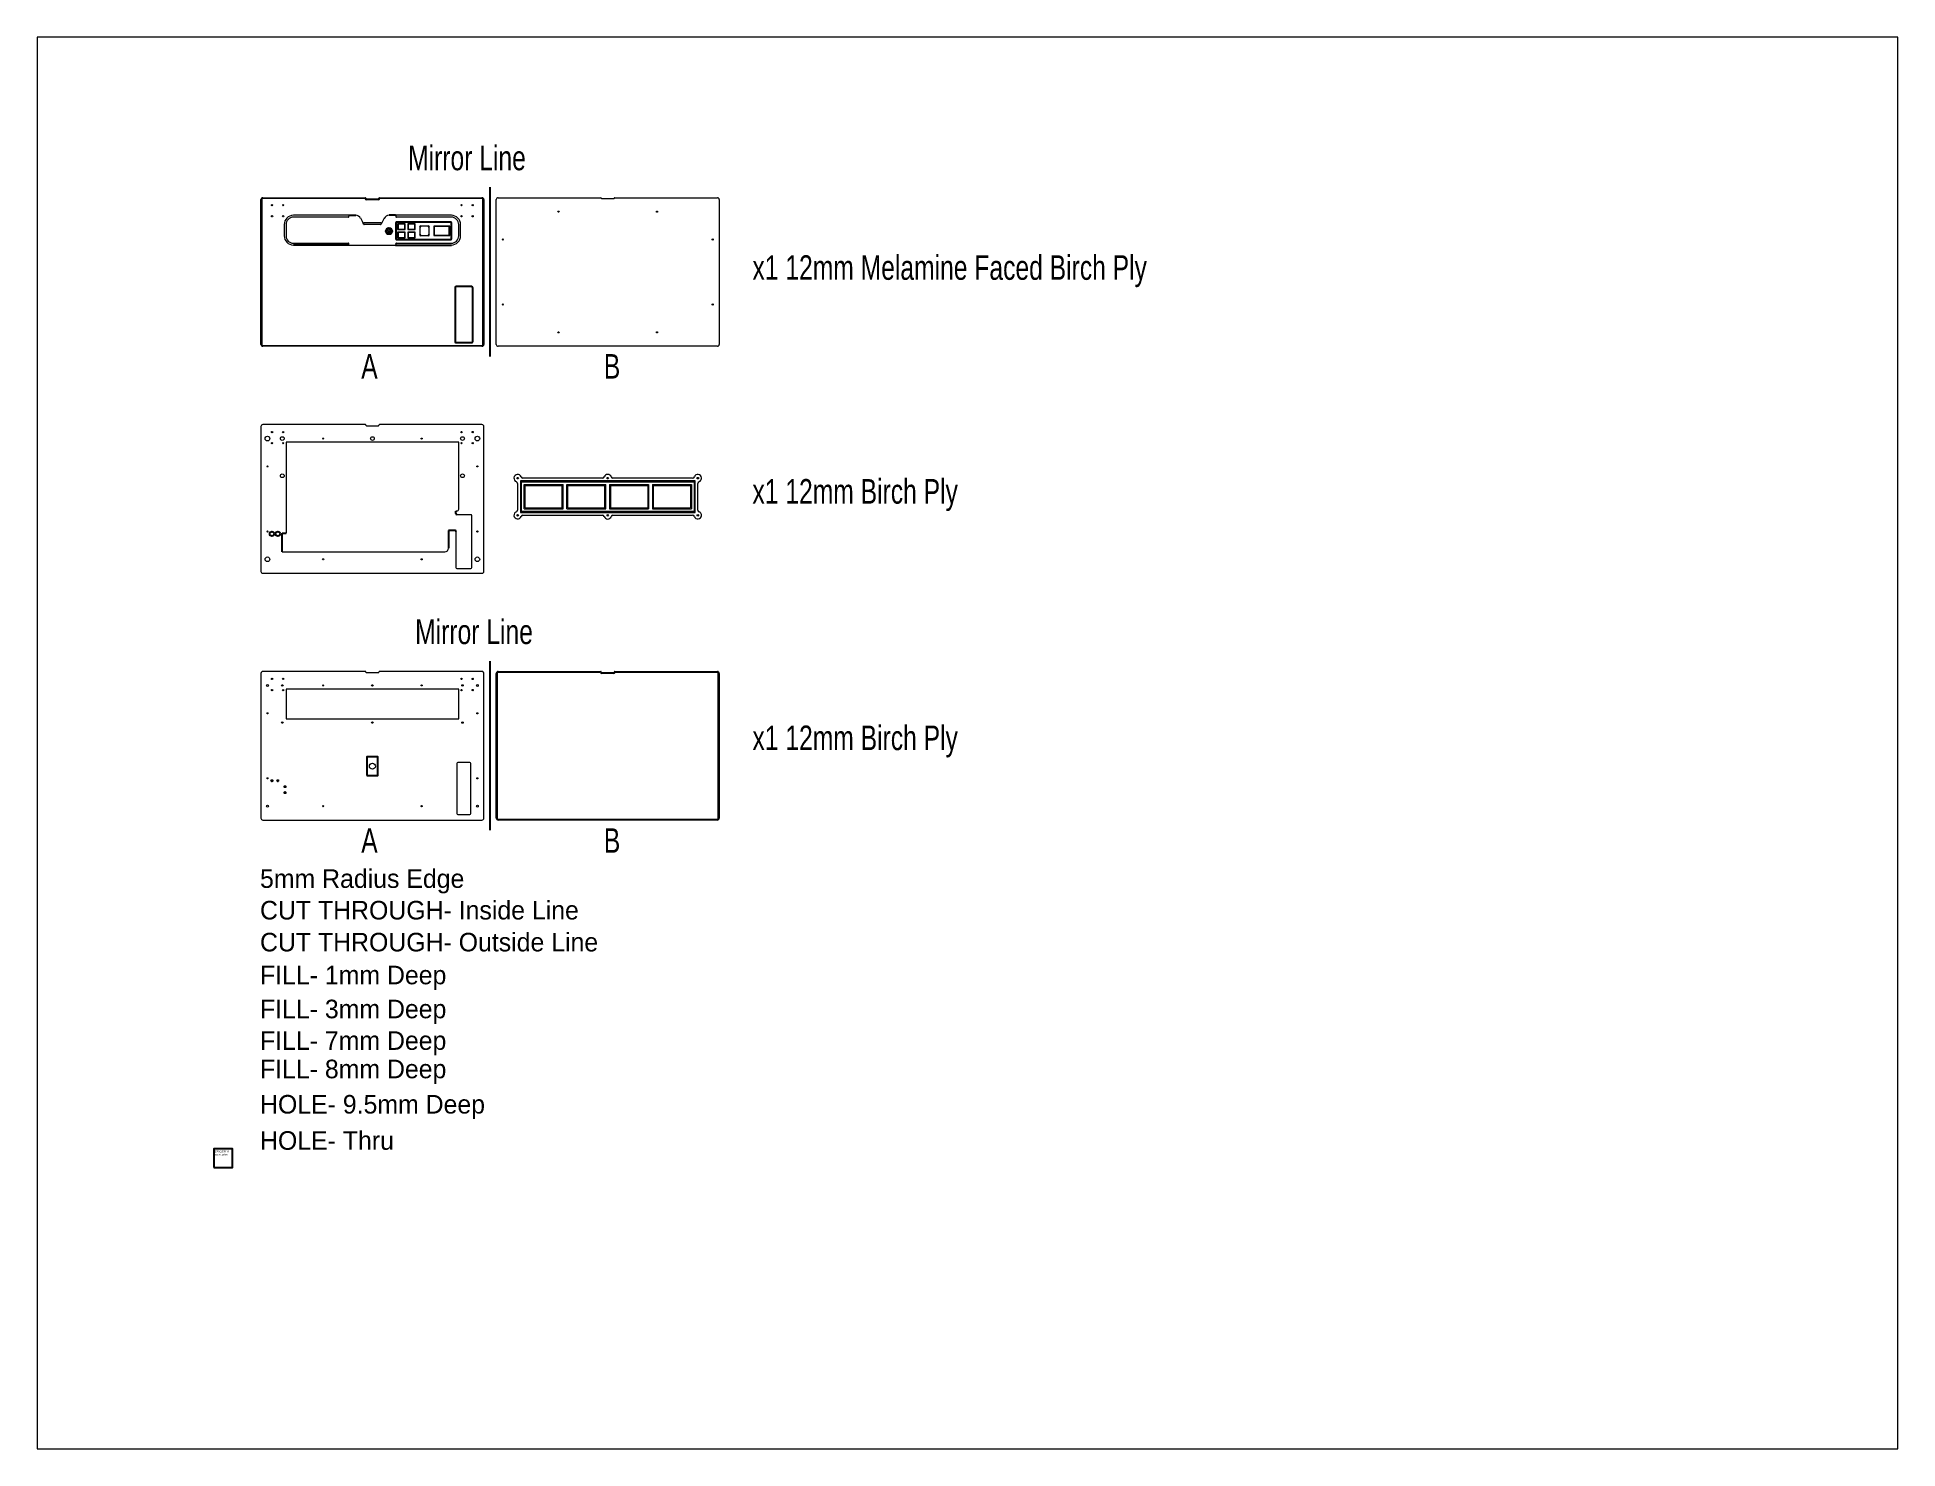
# Paper-space layout 'Layout1' of a CAD drawing. Header units: millimetres. Extents: x 26 to 231, y 20 to 176.
# The model-space entities are those that its viewports show. They can reach past a viewport. Long polylines and large blocks are cut down to what shows.
import ezdxf

# ---------------------------------------------------------------- set-up
doc = ezdxf.new("R2010")
doc.units = ezdxf.units.MM
doc.linetypes.add('CENTER', pattern=[10.16, 6.35, -1.27, 1.27, -1.27])
for name, color, linetype in [('5mm Radius Edge', 1, 'Continuous'), ('CUT THROUGH- Inside Line', 5, 'Continuous'), ('CUT THROUGH- Outside Line', 3, 'Continuous'), ('FILL- 1mm Deep', 50, 'Continuous'), ('FILL- 3mm Deep', 241, 'Continuous'), ('FILL- 7mm Deep', 4, 'Continuous'), ('FILL- 8mm Deep', 54, 'Continuous'), ('HOLE 9.5mm Deep', 6, 'Continuous'), ('HOLE Thru', 30, 'Continuous')]:
    doc.layers.add(name, color=color, linetype=linetype)
doc.styles.add('SLDTEXTSTYLE0', font='TXT', dxfattribs={"width": 0.75})

msp = doc.modelspace()

# ---------------------------------------------------------------- linework, layer by layer
at = {"linetype": 'CENTER'}
for p, q in [((1587, 5395), (1587, 4484)), ((1587, 2844), (1587, 1933))]:
    msp.add_line(p, q, dxfattribs=at)
msp.add_lwpolyline([(102, 118), (202, 118), (202, 218), (102, 218)], close=True)
at = {"layer": '5mm Radius Edge', "linetype": 'Continuous', "lineweight": 15}
for p, q in [((360, 5329), (360, 4549)), ((915, 5334), (365, 5334)), ((987, 5328), (923, 5328)), ((1545, 5334), (995, 5334)), ((1550, 4549), (1550, 5329)), ((365, 4544), (1545, 4544)), ((1627, 2778), (1627, 1998)), ((2182, 2783), (1632, 2783)), ((2254, 2777), (2190, 2777)), ((2812, 2783), (2262, 2783)), ((2817, 1998), (2817, 2778)), ((1632, 1993), (2812, 1993))]:
    msp.add_line(p, q, dxfattribs=at)
for centre, radius, start, end in [((365, 5329), 5, 90, 180), ((923, 5336), 8, 194.4775, 270), ((987, 5336), 8, 270, 345.5225), ((1545, 5329), 5, 0, 90), ((365, 4549), 5, 180, 270), ((1545, 4549), 5, 270, 0), ((1632, 2778), 5, 90, 180), ((2190, 2785), 8, 194.4775, 270), ((2254, 2785), 8, 270, 345.5225), ((2812, 2778), 5, 0, 90), ((1632, 1998), 5, 180, 270), ((2812, 1998), 5, 270, 0)]:
    msp.add_arc(centre, radius, start, end, dxfattribs=at)
at = {"layer": 'CUT THROUGH- Inside Line', "linetype": 'Continuous', "lineweight": 15}
for p, q in [((825, 5234), (530, 5234)), ((827, 5240), (828, 5239)), ((901, 5210), (892, 5228)), ((908, 5196), (901, 5210)), ((1009, 5210), (1002, 5196)), ((1018, 5228), (1009, 5210)), ((1082, 5239), (1082, 5240)), ((1380, 5234), (1084, 5234)), ((490, 5194), (490, 5134)), ((999, 5194), (910, 5194)), ((1211, 5181), (1211, 5141)), ((1256, 5186), (1216, 5186)), ((1216, 5136), (1256, 5136)), ((1261, 5141), (1261, 5181)), ((1420, 5134), (1420, 5194)), ((530, 5094), (825, 5094)), ((828, 5090), (827, 5089)), ((830, 5084), (1080, 5084)), ((1082, 5089), (1082, 5090)), ((1084, 5094), (1380, 5094)), ((1420, 4022), (490, 4022)), ((490, 4022), (490, 3532)), ((1420, 3662), (1420, 4022)), ((1410, 3652), (1405, 3652)), ((1485, 3632), (1410, 3632)), ((1490, 3348), (1490, 3627)), ((1405, 3542), (1405, 3348)), ((470, 3432), (1345, 3432)), ((1410, 3342), (1485, 3342)), ((1420, 2693), (490, 2693)), ((490, 2693), (490, 2533)), ((1420, 2533), (1420, 2693)), ((490, 2533), (1420, 2533)), ((1410, 2293), (1410, 2023)), ((1480, 2298), (1415, 2298)), ((1485, 2023), (1485, 2293)), ((1415, 2018), (1480, 2018))]:
    msp.add_line(p, q, dxfattribs=at)
at = {"layer": 'CUT THROUGH- Inside Line'}
for p, q in [((830, 5244), (865, 5244)), ((1080, 5244), (1045, 5244)), ((1405, 3638), (1405, 3652)), ((470, 3432), (470, 3532)), ((470, 3532), (490, 3532)), ((1400, 3547), (1365, 3547)), ((1365, 3547), (1365, 3452))]:
    msp.add_line(p, q, dxfattribs=at)
for points in [[(1400, 4854), (1400, 4564)], [(1490, 4860), (1405, 4860)], [(1495, 4564), (1495, 4854)], [(1405, 4559), (1490, 4559)]]:
    msp.add_lwpolyline(points, dxfattribs=at)
at = {"layer": 'CUT THROUGH- Inside Line', "linetype": 'Continuous', "lineweight": 15}
msp.add_circle((1044, 5159), 4, dxfattribs=at)
for centre, radius, start, end in [((530, 5194), 40, 90, 180), ((825, 5237), 3, 270, 26.5651), ((830, 5241), 3, 90, 206.5651), ((865, 5214), 30, 26.5651, 90), ((1045, 5214), 30, 90, 153.4349), ((1080, 5241), 3, 333.4349, 90), ((1084, 5237), 3, 153.4349, 270), ((1380, 5194), 40, 0, 90), ((530, 5134), 40, 180, 270), ((910, 5197), 3, 206.5651, 270), ((999, 5197), 3, 270, 333.4349), ((1380, 5134), 40, 270, 0), ((825, 5091), 3, 333.4349, 90), ((830, 5087), 3, 153.4349, 270), ((1080, 5087), 3, 270, 26.5651), ((1084, 5091), 3, 90, 206.5651), ((1410, 3662), 10, 270, 0), ((1485, 3627), 5.25, 0, 90), ((1410, 3348), 5.25, 180, 270), ((1485, 3348), 5.25, 270, 0), ((1415, 2293), 5.25, 90, 180), ((1480, 2293), 5.25, 0, 90), ((1415, 2023), 5.25, 180, 270), ((1480, 2023), 5.25, 270, 0)]:
    msp.add_arc(centre, radius, start, end, dxfattribs=at)
at = {"layer": 'CUT THROUGH- Inside Line'}
for centre, radius, start, end in [((1216, 5181), 5, 90, 180), ((1216, 5141), 5, 180, 270), ((1256, 5181), 5, 0, 90), ((1256, 5141), 5, 270, 0), ((1405, 4854), 5.25, 90, 180), ((1490, 4854), 5.25, 0, 90), ((1405, 4564), 5.25, 180, 270), ((1490, 4564), 5.25, 270, 0), ((1410, 3638), 5.25, 180, 270), ((1400, 3542), 5.25, 0, 90)]:
    msp.add_arc(centre, radius, start, end, dxfattribs=at)
at = {"layer": 'CUT THROUGH- Inside Line', "lineweight": 15}
msp.add_arc((1345, 3452), 20, 270, 0, dxfattribs=at)
at = {"layer": 'CUT THROUGH- Outside Line', "linetype": 'Continuous', "lineweight": 15}
for p, q in [((355, 4549), (355, 5329)), ((365, 5339), (917, 5339)), ((923, 5333), (987, 5333)), ((993, 5339), (1545, 5339)), ((1555, 5329), (1555, 4549)), ((1622, 4549), (1622, 5329)), ((1632, 5339), (2184, 5339)), ((2254, 5333), (2190, 5333)), ((2260, 5339), (2812, 5339)), ((2822, 5329), (2822, 4549)), ((1545, 4539), (365, 4539)), ((2812, 4539), (1632, 4539)), ((355, 4107), (355, 3327)), ((917, 4117), (365, 4117)), ((923, 4111), (987, 4111)), ((1545, 4117), (993, 4117)), ((1555, 3327), (1555, 4107)), ((2194, 3829), (1765, 3829)), ((2679, 3829), (2250, 3829)), ((1737, 3800), (1737, 3657)), ((2707, 3657), (2707, 3800)), ((1765, 3629), (2194, 3629)), ((2250, 3629), (2679, 3629)), ((365, 3317), (1545, 3317)), ((355, 2778), (355, 1998)), ((917, 2788), (365, 2788)), ((923, 2782), (987, 2782)), ((1545, 2788), (993, 2788)), ((1555, 1998), (1555, 2778)), ((1622, 1998), (1622, 2778)), ((1632, 2788), (2184, 2788)), ((2190, 2782), (2254, 2782)), ((2260, 2788), (2812, 2788)), ((2822, 2778), (2822, 1998)), ((365, 1988), (1545, 1988)), ((2812, 1988), (1632, 1988))]:
    msp.add_line(p, q, dxfattribs=at)
at = {"layer": 'CUT THROUGH- Outside Line'}
for points in [[(1081, 5203), (1081, 5118)], [(1376, 5208), (1086, 5208)], [(1086, 5113), (1376, 5113)], [(1381, 5118), (1381, 5203)]]:
    msp.add_lwpolyline(points, dxfattribs=at)
msp.add_circle((1044, 5159), 17, dxfattribs=at)
at = {"layer": 'CUT THROUGH- Outside Line', "linetype": 'Continuous', "lineweight": 15}
for centre, radius, start, end in [((365, 5329), 10, 90, 180), ((917, 5336), 3, 0, 90), ((923, 5336), 3, 180, 270), ((987, 5336), 3, 270, 0), ((993, 5336), 3, 90, 180), ((1545, 5329), 10, 0, 90), ((1632, 5329), 10, 90, 180), ((2184, 5336), 3, 0, 90), ((2190, 5336), 3, 180, 270), ((2254, 5336), 3, 270, 0), ((2260, 5336), 3, 90, 180), ((2812, 5329), 10, 0, 90), ((365, 4549), 10, 180, 270), ((1545, 4549), 10, 270, 0), ((1632, 4549), 10, 180, 270), ((2812, 4549), 10, 270, 0), ((365, 4107), 10, 90, 180), ((917, 4114), 3, 0, 90), ((923, 4114), 3, 180, 270), ((987, 4114), 3, 270, 0), ((993, 4114), 3, 90, 180), ((1545, 4107), 10, 0, 90), ((1737, 3829), 20, 19.4712, 250.5288), ((1727, 3800), 10, 0, 70.5288), ((1765, 3839), 10, 199.4712, 270), ((2194, 3839), 10, 270, 340.5288), ((2222, 3829), 20, 19.4712, 160.5288), ((2250, 3839), 10, 199.4712, 270), ((2679, 3839), 10, 270, 340.5288), ((2707, 3829), 20, 289.4712, 160.5288), ((2717, 3800), 10, 109.4712, 180), ((1737, 3629), 20, 109.4712, 340.5288), ((1727, 3657), 10, 289.4712, 0), ((1765, 3619), 10, 90, 160.5288), ((2194, 3619), 10, 19.4712, 90), ((2222, 3629), 20, 199.4712, 340.5288), ((2250, 3619), 10, 90, 160.5288), ((2679, 3619), 10, 19.4712, 90), ((2707, 3629), 20, 199.4712, 70.5288), ((2717, 3657), 10, 180, 250.5288), ((365, 3327), 10, 180, 270), ((1545, 3327), 10, 270, 0), ((365, 2778), 10, 90, 180), ((917, 2785), 3, 0, 90), ((923, 2785), 3, 180, 270), ((987, 2785), 3, 270, 0), ((993, 2785), 3, 90, 180), ((1545, 2778), 10, 0, 90), ((1632, 2778), 10, 90, 180), ((2184, 2785), 3, 0, 90), ((2190, 2785), 3, 180, 270), ((2254, 2785), 3, 270, 0), ((2260, 2785), 3, 90, 180), ((2812, 2778), 10, 0, 90), ((365, 1998), 10, 180, 270), ((1545, 1998), 10, 270, 0), ((1632, 1998), 10, 180, 270), ((2812, 1998), 10, 270, 0)]:
    msp.add_arc(centre, radius, start, end, dxfattribs=at)
at = {"layer": 'CUT THROUGH- Outside Line'}
for centre, start, end in [((1086, 5203), 90, 180), ((1086, 5118), 180, 270), ((1376, 5203), 0, 90), ((1376, 5118), 270, 0)]:
    msp.add_arc(centre, 5, start, end, dxfattribs=at)
at = {"layer": 'FILL- 1mm Deep', "linetype": 'Continuous', "lineweight": 15}
for p, q in [((1091, 5198), (1091, 5168)), ((1131, 5198), (1091, 5198)), ((1091, 5168), (1131, 5168)), ((1131, 5153), (1091, 5153)), ((1091, 5153), (1091, 5123)), ((1091, 5123), (1131, 5123)), ((1093, 5196), (1093, 5170)), ((1129, 5196), (1093, 5196)), ((1093, 5170), (1129, 5170)), ((1093, 5151), (1093, 5125)), ((1129, 5151), (1093, 5151)), ((1093, 5125), (1129, 5125)), ((1129, 5170), (1129, 5196)), ((1129, 5125), (1129, 5151)), ((1131, 5168), (1131, 5198)), ((1131, 5123), (1131, 5153)), ((1146, 5198), (1146, 5168)), ((1186, 5198), (1146, 5198)), ((1146, 5168), (1186, 5168)), ((1186, 5153), (1146, 5153)), ((1146, 5153), (1146, 5123)), ((1146, 5123), (1186, 5123)), ((1184, 5196), (1148, 5196)), ((1148, 5196), (1148, 5170)), ((1148, 5170), (1184, 5170)), ((1148, 5151), (1148, 5125)), ((1184, 5151), (1148, 5151)), ((1148, 5125), (1184, 5125)), ((1184, 5170), (1184, 5196)), ((1184, 5125), (1184, 5151)), ((1186, 5168), (1186, 5198)), ((1186, 5123), (1186, 5153)), ((1286, 5186), (1286, 5136)), ((1371, 5186), (1286, 5186)), ((1286, 5136), (1371, 5136)), ((1288, 5184), (1288, 5138)), ((1369, 5184), (1288, 5184)), ((1288, 5138), (1369, 5138)), ((1369, 5138), (1369, 5184)), ((1371, 5136), (1371, 5186))]:
    msp.add_line(p, q, dxfattribs=at)
at = {"layer": 'FILL- 3mm Deep', "linetype": 'Continuous', "lineweight": 15}
for p, q in [((1772, 3794), (1982, 3794)), ((1772, 3664), (1772, 3794)), ((1982, 3664), (1982, 3794)), ((2002, 3794), (2212, 3794)), ((2002, 3664), (2002, 3794)), ((2212, 3664), (2212, 3794)), ((2232, 3794), (2232, 3664)), ((2232, 3794), (2442, 3794)), ((2442, 3794), (2442, 3664)), ((2462, 3794), (2672, 3794)), ((2462, 3794), (2462, 3664)), ((2672, 3794), (2672, 3664)), ((1772, 3664), (1982, 3664)), ((2002, 3664), (2212, 3664)), ((2232, 3664), (2442, 3664)), ((2462, 3664), (2672, 3664))]:
    msp.add_line(p, q, dxfattribs=at)
at = {"layer": 'FILL- 7mm Deep', "linetype": 'Continuous', "lineweight": 15}
for p, q in [((2692, 3814), (1752, 3814)), ((1752, 3814), (1752, 3644)), ((1757, 3649), (1757, 3809)), ((1757, 3809), (2687, 3809)), ((2687, 3809), (2687, 3649)), ((2692, 3644), (2692, 3814)), ((1777, 3789), (1977, 3789)), ((1777, 3669), (1777, 3789)), ((1977, 3669), (1977, 3789)), ((2007, 3669), (2007, 3789)), ((2007, 3789), (2207, 3789)), ((2207, 3669), (2207, 3789)), ((2237, 3789), (2237, 3669)), ((2237, 3789), (2437, 3789)), ((2437, 3789), (2437, 3669)), ((2467, 3789), (2467, 3669)), ((2467, 3789), (2667, 3789)), ((2667, 3789), (2667, 3669)), ((1752, 3644), (2692, 3644)), ((2687, 3649), (1757, 3649)), ((1777, 3669), (1977, 3669)), ((2007, 3669), (2207, 3669)), ((2237, 3669), (2437, 3669)), ((2467, 3669), (2667, 3669))]:
    msp.add_line(p, q, dxfattribs=at)
at = {"layer": 'FILL- 8mm Deep', "linetype": 'Continuous', "lineweight": 15}
for p, q in [((830, 5244), (530, 5244)), ((1380, 5244), (1080, 5244)), ((480, 5194), (480, 5134)), ((1000, 5204), (910, 5204)), ((1430, 5134), (1430, 5194))]:
    msp.add_line(p, q, dxfattribs=at)
at = {"layer": 'FILL- 8mm Deep'}
for p, q in [((830, 5084), (530, 5084)), ((1080, 5084), (1380, 5084))]:
    msp.add_line(p, q, dxfattribs=at)
msp.add_lwpolyline([(925, 2228), (985, 2228), (985, 2328), (925, 2328)], close=True, dxfattribs=at)
at = {"layer": 'FILL- 8mm Deep', "linetype": 'Continuous', "lineweight": 15}
msp.add_circle((1044, 5159), 10, dxfattribs=at)
for centre, radius, start, end in [((530, 5194), 50, 90, 180), ((910, 5214), 10, 206.5651, 270), ((1000, 5214), 10, 270, 333.4349), ((1380, 5194), 50, 0, 90), ((530, 5134), 50, 180, 270), ((1380, 5134), 50, 270, 0)]:
    msp.add_arc(centre, radius, start, end, dxfattribs=at)
at = {"layer": 'HOLE 9.5mm Deep', "linetype": 'Continuous', "lineweight": 15}
for centre, radius in [((1957, 5264), 3.1), ((2487, 5264), 3.1), ((1657, 5114), 3.1), ((2787, 5114), 3.1), ((1657, 4764), 3.1), ((2787, 4764), 3.1), ((1957, 4614), 3.1), ((2487, 4614), 3.1), ((690, 2713), 3), ((1220, 2713), 3), ((390, 2563), 3), ((1520, 2563), 3), ((390, 2213), 3), ((1520, 2213), 3), ((690, 2063), 3), ((1220, 2063), 3)]:
    msp.add_circle(centre, radius, dxfattribs=at)
at = {"layer": 'HOLE Thru', "linetype": 'Continuous', "lineweight": 15}
for centre, radius in [((415, 5299), 3.25), ((415, 5239), 3.3), ((475, 5299), 3.25), ((475, 5239), 3.25), ((1435, 5299), 3.25), ((1435, 5239), 3.3), ((1495, 5299), 3.25), ((1495, 5239), 3.25), ((390, 4042), 12.5), ((415, 4077), 3.25), ((415, 4017), 3.3), ((470, 4042), 10), ((475, 4077), 3.25), ((475, 4017), 3.25), ((690, 4042), 3), ((955, 4042), 10), ((1220, 4042), 3), ((1440, 4042), 10), ((1435, 4077), 3.25), ((1435, 4017), 3.3), ((1495, 4077), 3.25), ((1495, 4017), 3.25), ((1520, 4042), 12.5), ((390, 3892), 3), ((470, 3842), 10), ((1440, 3842), 10), ((1520, 3892), 3), ((1737, 3829), 4), ((2222, 3829), 4), ((2707, 3829), 4), ((1737, 3629), 4), ((2222, 3629), 4), ((2707, 3629), 4), ((390, 3542), 3), ((1520, 3542), 3), ((390, 3392), 12.5), ((690, 3392), 3), ((1220, 3392), 3), ((1520, 3392), 12.5), ((390, 2713), 5), ((415, 2748), 3.25), ((470, 2713), 4), ((475, 2748), 3.25), ((955, 2713), 4), ((1435, 2748), 3.25), ((1440, 2713), 4), ((1495, 2748), 3.25), ((1520, 2713), 5), ((415, 2688), 3.3), ((475, 2688), 3.25), ((1435, 2688), 3.3), ((1495, 2688), 3.25), ((470, 2513), 4), ((955, 2513), 4), ((1440, 2513), 4), ((955, 2278), 16), ((390, 2063), 5), ((1520, 2063), 5)]:
    msp.add_circle(centre, radius, dxfattribs=at)
at = {"layer": 'HOLE Thru'}
for centre, radius in [((414, 3529), 12), ((446, 3529), 12), ((414, 2200), 3.5), ((446, 2200), 3.5), ((485, 2168), 3.5), ((485, 2136), 3.5)]:
    msp.add_circle(centre, radius, dxfattribs=at)

# ---------------------------------------------------------------- texts
at = {"linetype": 'Continuous', "lineweight": 0, "attachment_point": 1, "style": 'SLDTEXTSTYLE0'}
for s, insert, char_height in [('Mirror Line', (1147, 5619), 132.29), ('x1 12mm Melamine Faced Birch Ply', (3001, 5029), 132.29), ('A', (895, 4497), 132), ('B', (2201, 4497), 132), ('x1 12mm Birch Ply', (3001, 3824), 132.29), ('Mirror Line', (1185, 3068), 132.29), ('x1 12mm Birch Ply', (3001, 2497), 132.29), ('A', (895, 1944), 132), ('B', (2201, 1944), 132)]:
    msp.add_mtext(s, dxfattribs=dict(at, insert=insert, char_height=char_height))
at = {"insert": (106, 210), "char_height": 10, "attachment_point": 1}
msp.add_mtext_dynamic_manual_height_columns('100x100mm scale guide', width=95.83, gutter_width=17.5, heights=[80.1], dxfattribs=at)
at = {"layer": '5mm Radius Edge', "insert": (350, 1723), "char_height": 100, "attachment_point": 1}
msp.add_mtext_dynamic_manual_height_columns('5mm Radius Edge', width=2861.73, gutter_width=17.5, heights=[0], dxfattribs=at)
at = {"layer": 'CUT THROUGH- Inside Line', "insert": (350, 1553), "char_height": 100, "attachment_point": 1}
msp.add_mtext_dynamic_manual_height_columns('CUT THROUGH- Inside Line', width=2861.73, gutter_width=17.5, heights=[0], dxfattribs=at)
at = {"layer": 'CUT THROUGH- Outside Line', "insert": (350, 1381), "char_height": 100, "attachment_point": 1}
msp.add_mtext_dynamic_manual_height_columns('CUT THROUGH- Outside Line', width=2861.73, gutter_width=17.5, heights=[0], dxfattribs=at)
at = {"layer": 'FILL- 1mm Deep', "insert": (350, 1204), "char_height": 100, "attachment_point": 1}
msp.add_mtext_dynamic_manual_height_columns('FILL- 1mm Deep', width=2861.73, gutter_width=17.5, heights=[0], dxfattribs=at)
at = {"layer": 'FILL- 3mm Deep', "insert": (350, 1021), "char_height": 100, "attachment_point": 1}
msp.add_mtext_dynamic_manual_height_columns('FILL- 3mm Deep', width=2861.73, gutter_width=17.5, heights=[0], dxfattribs=at)
at = {"layer": 'FILL- 7mm Deep', "insert": (350, 851), "char_height": 100, "attachment_point": 1}
msp.add_mtext_dynamic_manual_height_columns('FILL- 7mm Deep', width=2861.73, gutter_width=17.5, heights=[0], dxfattribs=at)
at = {"layer": 'FILL- 8mm Deep', "insert": (350, 698), "char_height": 100, "attachment_point": 1}
msp.add_mtext_dynamic_manual_height_columns('FILL- 8mm Deep', width=2861.73, gutter_width=17.5, heights=[0], dxfattribs=at)
at = {"layer": 'HOLE 9.5mm Deep', "insert": (350, 508), "char_height": 100, "attachment_point": 1}
msp.add_mtext_dynamic_manual_height_columns('HOLE- 9.5mm Deep', width=2861.73, gutter_width=17.5, heights=[0], dxfattribs=at)
at = {"layer": 'HOLE Thru', "insert": (350, 313), "char_height": 100, "attachment_point": 1}
msp.add_mtext_dynamic_manual_height_columns('HOLE- Thru', width=2861.73, gutter_width=17.5, heights=[0], dxfattribs=at)

psp = doc.layouts.get("Layout1")

# ---------------------------------------------------------------- viewports
at = {"layer": 'FILL- 7mm Deep'}
psp.add_viewport(center=(128.5, 97.5), size=(205.6, 156), view_center_point=(4158.64, 2403.05), view_height=7599.7709, dxfattribs=at)

doc.saveas('drawing.dxf')
